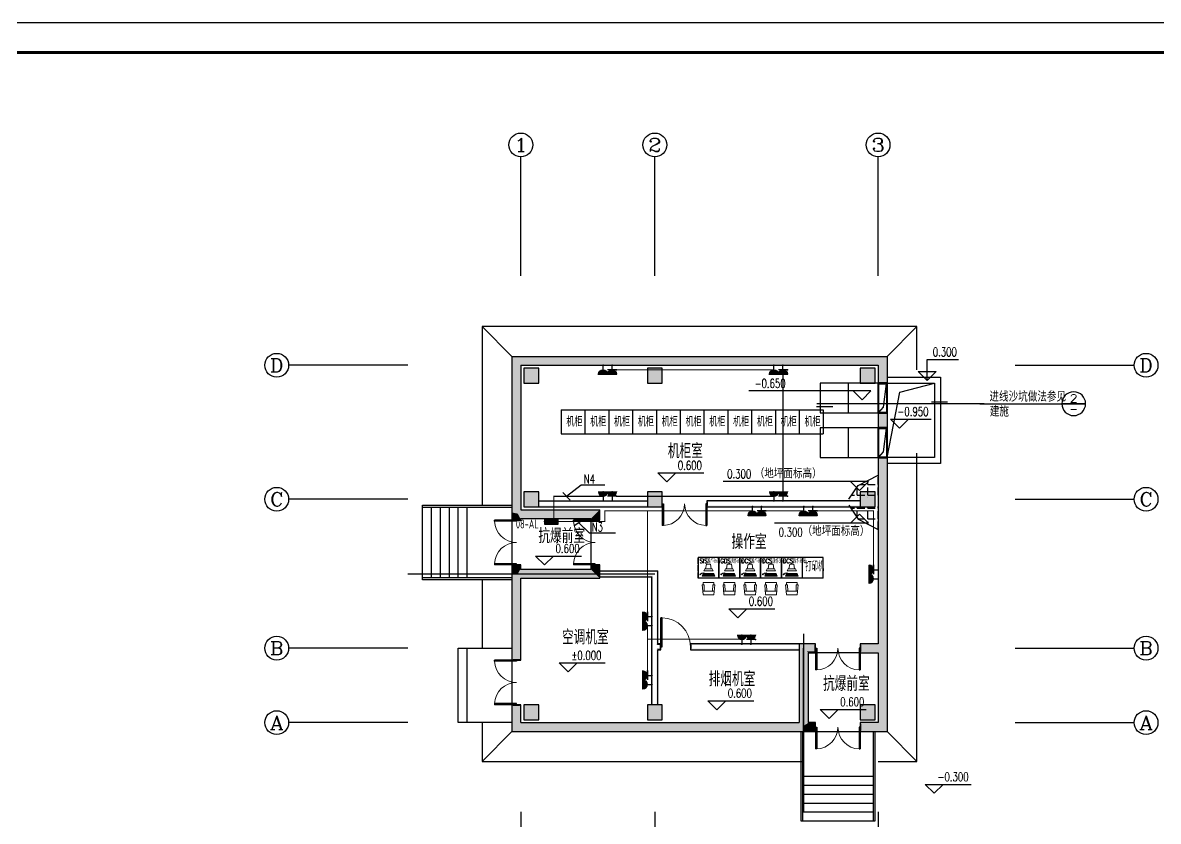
# Model space of a CAD drawing. Extents: x 5279878 to 5976284, y -275259 to -27697.
# Drawn here: x 5509962 to 5548105, y -218935 to -192120 of the extents above; entities that cross this region are included whole.
import ezdxf
from ezdxf.enums import TextEntityAlignment as Align

# ---------------------------------------------------------------- set-up
doc = ezdxf.new("R2010")
doc.units = 0
doc.header["$LTSCALE"] = 1000
doc.header["$MEASUREMENT"] = 0
doc.linetypes.add('DOTE', pattern=[2.42, 2, -0.2, 0.02, -0.2])
doc.layers.get('0').update_dxf_attribs({"linetype": 'CONTINUOUS'})
for name, color, linetype in [('AXIS_TEXT', 7, 'CONTINUOUS'), ('DIM-照明', 3, 'CONTINUOUS'), ('EQUIP-插座', 3, 'CONTINUOUS'), ('EQUIP-箱柜', 3, 'CONTINUOUS'), ('PUB_HATCH', 8, 'CONTINUOUS'), ('PUB_TEXT', 7, 'CONTINUOUS'), ('PUB_TITLE', 4, 'CONTINUOUS'), ('TEL_TAB', 7, 'CONTINUOUS'), ('TEL_TEXT', 7, 'CONTINUOUS'), ('TEXT', 7, 'CONTINUOUS'), ('WALL', 2, 'CONTINUOUS'), ('WIRE-照明', 1, 'CONTINUOUS'), ('建筑底图', 251, 'CONTINUOUS')]:
    doc.layers.add(name, color=color, linetype=linetype)
doc.layers.add('INSTRUMENT', color=2, linetype='CONTINUOUS', lineweight=0)
doc.styles.add('_HZTXT', font='txt.shx', dxfattribs={"width": 0.8, "bigfont": 'HZTXT.shx'})
doc.styles.add('_TCH_AXIS', font='COMPLEX', dxfattribs={"bigfont": 'GBCBIG'})
doc.styles.add('_TCH_DIM', font='SIMPLEX', dxfattribs={"bigfont": 'GBCBIG'})
doc.styles.add('_TEL_DIM', font='sceie.shx', dxfattribs={"width": 0.8, "height": 3.5, "bigfont": 'sceic.shx'})
doc.styles.add('COMP', font='COMPLEX', dxfattribs={"bigfont": 'hztxt'})
doc.styles.add('COMPLEX', font='COMPLEX')
doc.styles.add('scei', font='sceie.shx', dxfattribs={"width": 0.85, "bigfont": 'sceic.shx'})

# ---------------------------------------------------------------- blocks, each defined once
blk = doc.blocks.new('$equip$00001848')
for p, q in [((-0.5, 1.05), (-0.5, 1)), ((-0.5, 1), (0.5, 1)), ((0, 0.5), (0, 0)), ((0.5, 1.05), (0.5, 1)), ((0.51, 1.05), (0.51, 1)), ((0.51, 1), (1.51, 1)), ((1.51, 0.5), (0.51, 0.5)), ((1.01, 0.5), (1.01, 0)), ((1.51, 1.05), (1.51, 1))]:
    blk.add_line(p, q)
for centre in [(0, 1), (1.01, 1)]:
    blk.add_arc(centre, 0.5, 180, 0)
for p in [(0, 1), (0, 0), (1.01, 1), (1.01, 0), (1.51, 0.5)]:
    blk.add_point(p)
for points in [[(0.43, 0.75), (-0.43, 0.75), (0.5, 1), (-0.5, 1)], [(0.25, 0.57), (-0.25, 0.57), (0.43, 0.75), (-0.43, 0.75)], [(0, 0.5), (0, 0.5), (0.25, 0.57), (-0.25, 0.57)], [(1.45, 0.75), (0.58, 0.75), (1.51, 1), (0.51, 1)], [(1.26, 0.57), (0.76, 0.57), (1.45, 0.75), (0.58, 0.75)], [(1.01, 0.5), (1.01, 0.5), (1.26, 0.57), (0.76, 0.57)]]:
    blk.add_solid(points)
at = {"layer": 'TEL_TEXT', "style": '_TEL_DIM', "flags": 1}
blk.add_attdef('A', text='', height=0.00002, dxfattribs=at).set_placement((0, 0), align=Align.MIDDLE_CENTER)
blk = doc.blocks.new('_INDEX')
blk.add_line((-0.5, 0), (0.5, 0))
blk.add_circle((0, 0), 0.5)
at = {"style": 'COMP'}
for tag, width, p, p2 in [('1', 2.333333, (-0.17, 0.05), (0.17, 0.05)), ('-', 1.166667, (-0.17, -0.39), (0.17, -0.39))]:
    blk.add_attdef(tag, text='', height=0.34, dxfattribs=dict(at, width=width)).set_placement(p, p2, align=Align.FIT)
blk = doc.blocks.new('$DorLib2D$00000002')
for p, q in [((-0.5, 0), (-0.5, 0.4875)), ((-0.475, 0.4875), (-0.5, 0.4875)), ((-0.475, 0), (-0.475, 0.4875)), ((0.475, 0), (0.475, 0.4875)), ((0.475, 0.4875), (0.5, 0.4875)), ((0.5, 0), (0.5, 0.4875)), ((-0.5, 0), (-0.475, 0)), ((0.5, 0), (0.475, 0))]:
    blk.add_line(p, q)
at = {"lineweight": 13}
for centre, start, end in [((-0.4875, 0), 0, 88.53072), ((0.4875, 0), 91.46928, 180)]:
    blk.add_arc(centre, 0.4875, start, end, dxfattribs=at)
blk = doc.blocks.new('$DorLib2D$00000001')
for p, q in [((0.45, 0.975), (0.5, 0.975)), ((0.45, 0), (0.45, 0.975)), ((0.5, 0), (0.5, 0.975)), ((0.5, 0), (0.45, 0))]:
    blk.add_line(p, q)
at = {"lineweight": 13}
blk.add_arc((0.475, 0), 0.975, 91.4693, 180, dxfattribs=at)
blk = doc.blocks.new('_FZH')
blk.add_lwpolyline([(-0.5, -0.5), (0.5, -0.5), (0.5, 0.5), (-0.5, 0.5)], close=True)
at = {"layer": 'PUB_HATCH'}
blk.add_solid([(-0.5, -0.5), (0.5, -0.5), (-0.5, 0.5), (0.5, 0.5)], dxfattribs=at)
blk = doc.blocks.new('_AXISO')
blk.add_circle((0, 0), 0.5)
at = {"layer": 'AXIS_TEXT', "style": 'COMPLEX', "width": 1.041667}
blk.add_attdef('A', text='', height=0.56, dxfattribs=at).set_placement((-0.25, -0.28), (0.25, -0.28), align=Align.FIT)
blk = doc.blocks.new('*X15')
at = {"color": 0}
for p, q in [((-250, 33), (-83, 200)), ((-250, 68), (-118, 200)), ((-250, 104), (-154, 200)), ((-250, 139), (-189, 200)), ((-250, 174), (-224, 200)), ((-247, 0), (-47, 200)), ((-212, 0), (-12, 200)), ((-177, 0), (23, 200)), ((-141, 0), (59, 200)), ((-106, 0), (94, 200)), ((-71, 0), (129, 200)), ((-35, 0), (165, 200)), ((0, 0), (200, 200)), ((35, 0), (235, 200)), ((71, 0), (250, 179)), ((106, 0), (250, 144)), ((141, 0), (250, 109)), ((177, 0), (250, 73)), ((212, 0), (250, 38)), ((247, 0), (250, 3))]:
    blk.add_line(p, q, dxfattribs=at)
blk = doc.blocks.new('$equip$00002943')
for p, q in [((-0.75, 0.6), (-0.75, 0)), ((0.75, 0.6), (-0.75, 0.6)), ((-0.75, 0), (0.75, 0)), ((0.75, 0), (0.75, 0.6))]:
    blk.add_line(p, q)
for points, const_width in [([(-0.75, 0.3), (0.75, 0.3)], 0.6), ([(-0.75, 0.6), (-0.75, 0), (0.75, 0), (0.75, 0.6), (-0.75, 0.6), (-0.75, 0)], 0.0667)]:
    blk.add_lwpolyline(points, dxfattribs=dict(const_width=const_width))
for p in [(-0.75, 0.3), (0, 0.6), (0, 0), (0.75, 0.3)]:
    blk.add_point(p)
at = {"xscale": 0.00300000000061118, "yscale": 0.00300000000061118, "zscale": 0.00300000000061118}
blk.add_blockref('*X15', (0, 0), dxfattribs=at)
at = {"color": 7, "style": '_TEL_DIM', "flags": 1}
for tag in ['A', 'REMARK']:
    blk.add_attdef(tag, text='', height=0.00002, dxfattribs=at).set_placement((0, 0), align=Align.MIDDLE_CENTER)
blk = doc.blocks.new('机柜')
at = {"color": 251}
for p, q in [((5488652, -207292), (5488652, -208092)), ((5488652, -207292), (5488652, -208092)), ((5488652, -207292), (5497452, -207292)), ((5489452, -207292), (5489452, -208092)), ((5489452, -207292), (5489452, -208092)), ((5490252, -207292), (5490252, -208092)), ((5490252, -207292), (5490252, -208092)), ((5491052, -207292), (5491052, -208092)), ((5491052, -207292), (5491052, -208092)), ((5491852, -207292), (5491852, -208092)), ((5491852, -207292), (5491852, -208092)), ((5492652, -207292), (5492652, -208092)), ((5492652, -207292), (5492652, -208092)), ((5493452, -207292), (5493452, -208092)), ((5493452, -207292), (5493452, -208092)), ((5494252, -207292), (5494252, -208092)), ((5494252, -207292), (5494252, -208092)), ((5495052, -207292), (5495052, -208092)), ((5495052, -207292), (5495052, -208092)), ((5495852, -207292), (5495852, -208092)), ((5495852, -207292), (5495852, -208092)), ((5496652, -207292), (5496652, -208092)), ((5496652, -207292), (5496652, -208092)), ((5497452, -207292), (5497452, -208092)), ((5497452, -207292), (5497452, -208092)), ((5488652, -208092), (5497452, -208092)), ((5493952, -212245), (5493252, -212245)), ((5493952, -212245), (5493252, -212245)), ((5493252, -212245), (5493252, -212945)), ((5494652, -212245), (5493952, -212245)), ((5493952, -212945), (5493952, -212245)), ((5494652, -212245), (5493952, -212245)), ((5493952, -212245), (5493952, -212945)), ((5495352, -212245), (5494652, -212245)), ((5494652, -212945), (5494652, -212245)), ((5495352, -212245), (5494652, -212245)), ((5494652, -212245), (5494652, -212945)), ((5496052, -212245), (5495352, -212245)), ((5495352, -212945), (5495352, -212245)), ((5496052, -212245), (5495352, -212245)), ((5495352, -212245), (5495352, -212945)), ((5496752, -212245), (5496052, -212245)), ((5496052, -212945), (5496052, -212245)), ((5496752, -212245), (5496052, -212245)), ((5496052, -212245), (5496052, -212945)), ((5497452, -212245), (5496752, -212245)), ((5497452, -212245), (5496752, -212245)), ((5496752, -212245), (5496752, -212945)), ((5496752, -212245), (5496752, -212945)), ((5497452, -212945), (5497452, -212245)), ((5493952, -212945), (5493252, -212945)), ((5493952, -212945), (5493252, -212945)), ((5494652, -212945), (5493952, -212945)), ((5494652, -212945), (5493952, -212945)), ((5495352, -212945), (5494652, -212945)), ((5495352, -212945), (5494652, -212945)), ((5496052, -212945), (5495352, -212945)), ((5496052, -212945), (5495352, -212945)), ((5496752, -212945), (5496052, -212945)), ((5496752, -212945), (5496052, -212945)), ((5497452, -212945), (5496752, -212945)), ((5497452, -212945), (5496752, -212945))]:
    blk.add_line(p, q, dxfattribs=at)
at = {"color": 251, "linetype": 'DOTE', "ltscale": 0.1}
for p, q in [((5493252, -212945), (5493252, -212245)), ((5493252, -212245), (5493252, -212945))]:
    blk.add_line(p, q, dxfattribs=at)
at = {"layer": 'INSTRUMENT', "color": 251}
for p, q in [((5493341, -212809), (5493341, -212821)), ((5493423, -212787), (5493395, -212870)), ((5493781, -212787), (5493423, -212787)), ((5493426, -212829), (5493706, -212829)), ((5493432, -212811), (5493706, -212811)), ((5493444, -212699), (5493478, -212629)), ((5493444, -212699), (5493757, -212699)), ((5493478, -212629), (5493602, -212629)), ((5493507, -212629), (5493532, -212469)), ((5493532, -212469), (5493602, -212469)), ((5493672, -212469), (5493602, -212469)), ((5493726, -212629), (5493602, -212629)), ((5493696, -212629), (5493672, -212469)), ((5493715, -212811), (5493775, -212811)), ((5493715, -212829), (5493783, -212829)), ((5493760, -212699), (5493726, -212629)), ((5493814, -212870), (5493781, -212787)), ((5494041, -212809), (5494041, -212821)), ((5494123, -212787), (5494095, -212870)), ((5494481, -212787), (5494123, -212787)), ((5494126, -212829), (5494406, -212829)), ((5494132, -212811), (5494406, -212811)), ((5494144, -212699), (5494178, -212629)), ((5494144, -212699), (5494457, -212699)), ((5494178, -212629), (5494302, -212629)), ((5494207, -212629), (5494232, -212469)), ((5494232, -212469), (5494302, -212469)), ((5494372, -212469), (5494302, -212469)), ((5494426, -212629), (5494302, -212629)), ((5494396, -212629), (5494372, -212469)), ((5494415, -212811), (5494475, -212811)), ((5494415, -212829), (5494483, -212829)), ((5494460, -212699), (5494426, -212629)), ((5494514, -212870), (5494481, -212787)), ((5494741, -212809), (5494741, -212821)), ((5494823, -212787), (5494795, -212870)), ((5495181, -212787), (5494823, -212787)), ((5494826, -212829), (5495106, -212829)), ((5494832, -212811), (5495106, -212811)), ((5494844, -212699), (5494878, -212629)), ((5494844, -212699), (5495157, -212699)), ((5494878, -212629), (5495002, -212629)), ((5494907, -212629), (5494932, -212469)), ((5494932, -212469), (5495002, -212469)), ((5495072, -212469), (5495002, -212469)), ((5495126, -212629), (5495002, -212629)), ((5495096, -212629), (5495072, -212469)), ((5495115, -212811), (5495175, -212811)), ((5495115, -212829), (5495183, -212829)), ((5495160, -212699), (5495126, -212629)), ((5495214, -212870), (5495181, -212787)), ((5495441, -212809), (5495441, -212821)), ((5495523, -212787), (5495495, -212870)), ((5495881, -212787), (5495523, -212787)), ((5495526, -212829), (5495806, -212829)), ((5495532, -212811), (5495806, -212811)), ((5495544, -212699), (5495578, -212629)), ((5495544, -212699), (5495857, -212699)), ((5495578, -212629), (5495702, -212629)), ((5495607, -212629), (5495632, -212469)), ((5495632, -212469), (5495702, -212469)), ((5495772, -212469), (5495702, -212469)), ((5495826, -212629), (5495702, -212629)), ((5495796, -212629), (5495772, -212469)), ((5495815, -212811), (5495875, -212811)), ((5495815, -212829), (5495883, -212829)), ((5495860, -212699), (5495826, -212629)), ((5495914, -212870), (5495881, -212787)), ((5496141, -212809), (5496141, -212821)), ((5496223, -212787), (5496195, -212870)), ((5496581, -212787), (5496223, -212787)), ((5496226, -212829), (5496506, -212829)), ((5496232, -212811), (5496506, -212811)), ((5496244, -212699), (5496278, -212629)), ((5496244, -212699), (5496557, -212699)), ((5496278, -212629), (5496402, -212629)), ((5496307, -212629), (5496332, -212469)), ((5496332, -212469), (5496402, -212469)), ((5496472, -212469), (5496402, -212469)), ((5496526, -212629), (5496402, -212629)), ((5496496, -212629), (5496472, -212469)), ((5496515, -212811), (5496575, -212811)), ((5496515, -212829), (5496583, -212829)), ((5496560, -212699), (5496526, -212629)), ((5496614, -212870), (5496581, -212787)), ((5493394, -213161), (5493424, -213491)), ((5493394, -213161), (5493454, -213161)), ((5493395, -212870), (5493814, -212870)), ((5493418, -212855), (5493706, -212855)), ((5493422, -212842), (5493706, -212842)), ((5493454, -213161), (5493464, -213381)), ((5493715, -212842), (5493788, -212842)), ((5493715, -212855), (5493793, -212855)), ((5493754, -213161), (5493744, -213381)), ((5493814, -213169), (5493754, -213169)), ((5493814, -213169), (5493784, -213499)), ((5494094, -213161), (5494124, -213491)), ((5494094, -213161), (5494154, -213161)), ((5494095, -212870), (5494514, -212870)), ((5494118, -212855), (5494406, -212855)), ((5494122, -212842), (5494406, -212842)), ((5494154, -213161), (5494164, -213381)), ((5494415, -212842), (5494488, -212842)), ((5494415, -212855), (5494493, -212855)), ((5494454, -213161), (5494444, -213381)), ((5494514, -213169), (5494454, -213169)), ((5494514, -213169), (5494484, -213499)), ((5494794, -213161), (5494824, -213491)), ((5494794, -213161), (5494854, -213161)), ((5494795, -212870), (5495214, -212870)), ((5494818, -212855), (5495106, -212855)), ((5494822, -212842), (5495106, -212842)), ((5494854, -213161), (5494864, -213381)), ((5495115, -212842), (5495188, -212842)), ((5495115, -212855), (5495193, -212855)), ((5495154, -213161), (5495144, -213381)), ((5495214, -213169), (5495154, -213169)), ((5495214, -213169), (5495184, -213499)), ((5495494, -213161), (5495524, -213491)), ((5495494, -213161), (5495554, -213161)), ((5495495, -212870), (5495914, -212870)), ((5495518, -212855), (5495806, -212855)), ((5495522, -212842), (5495806, -212842)), ((5495554, -213161), (5495564, -213381)), ((5495815, -212842), (5495888, -212842)), ((5495815, -212855), (5495893, -212855)), ((5495854, -213161), (5495844, -213381)), ((5495914, -213169), (5495854, -213169)), ((5495914, -213169), (5495884, -213499)), ((5496194, -213161), (5496224, -213491)), ((5496194, -213161), (5496254, -213161)), ((5496195, -212870), (5496614, -212870)), ((5496218, -212855), (5496506, -212855)), ((5496222, -212842), (5496506, -212842)), ((5496254, -213161), (5496264, -213381)), ((5496515, -212842), (5496588, -212842)), ((5496515, -212855), (5496593, -212855)), ((5496554, -213161), (5496544, -213381)), ((5496614, -213169), (5496554, -213169)), ((5496614, -213169), (5496584, -213499)), ((5493414, -213381), (5493794, -213381)), ((5493424, -213499), (5493784, -213499)), ((5494114, -213381), (5494494, -213381)), ((5494124, -213499), (5494484, -213499)), ((5494814, -213381), (5495194, -213381)), ((5494824, -213499), (5495184, -213499)), ((5495514, -213381), (5495894, -213381)), ((5495524, -213499), (5495884, -213499)), ((5496214, -213381), (5496594, -213381)), ((5496224, -213499), (5496584, -213499))]:
    blk.add_line(p, q, dxfattribs=at)
for points in [[(5493424, -213161), (5493424, -213081), (5493784, -213081), (5493784, -213161)], [(5494124, -213161), (5494124, -213081), (5494484, -213081), (5494484, -213161)], [(5494824, -213161), (5494824, -213081), (5495184, -213081), (5495184, -213161)], [(5495524, -213161), (5495524, -213081), (5495884, -213081), (5495884, -213161)], [(5496224, -213161), (5496224, -213081), (5496584, -213081), (5496584, -213161)]]:
    blk.add_lwpolyline(points, dxfattribs=at)
for centre, radius, start, end in [((5493326, -212796), 28.4, 240.0449, 300.5234), ((5493336, -212799), 8.87, 89.7024, 199.7993), ((5493351, -212762), 32.9, 240.5154, 333.5595), ((5493427, -212868), 103, 51.6321, 116.96), ((5494026, -212796), 28.4, 240.0449, 300.5234), ((5494036, -212799), 8.87, 89.7024, 199.7993), ((5494051, -212762), 32.9, 240.5154, 333.5595), ((5494127, -212868), 103, 51.6321, 116.96), ((5494726, -212796), 28.4, 240.0449, 300.5234), ((5494736, -212799), 8.87, 89.7024, 199.7993), ((5494751, -212762), 32.9, 240.5154, 333.5595), ((5494827, -212868), 103, 51.6321, 116.96), ((5495426, -212796), 28.4, 240.0449, 300.5234), ((5495436, -212799), 8.87, 89.7024, 199.7993), ((5495451, -212762), 32.9, 240.5154, 333.5595), ((5495527, -212868), 103, 51.6321, 116.96), ((5496126, -212796), 28.4, 240.0449, 300.5234), ((5496136, -212799), 8.87, 89.7024, 199.7993), ((5496151, -212762), 32.9, 240.5154, 333.5595), ((5496227, -212868), 103, 51.6321, 116.96)]:
    blk.add_arc(centre, radius, start, end, dxfattribs=at)
at = {"layer": 'INSTRUMENT', "color": 251, "extrusion": (0, 0, -1)}
for centre in [(5493326, -212808), (5494026, -212808), (5494726, -212808), (5495426, -212808), (5496126, -212808)]:
    blk.add_ellipse(centre, major_axis=(14.3, 0), ratio=0.341063, dxfattribs=at)
at = {"layer": 'WALL', "color": 251}
blk.add_line((5497162, -212484), (5497162, -212684), dxfattribs=at)
at = {"layer": 'PUB_TEXT', "color": 251, "style": '_TCH_DIM', "width": 0.705882}
for s, height, p in [('SIS操作员站', 150, (5493306, -212436)), ('GDS操作员站', 150, (5494006, -212436)), ('DCS操作员站', 150, (5494706, -212436)), ('DCS操作员站', 150, (5495406, -212436)), ('DCS操作员站', 150, (5496106, -212436)), ('打印机', 297.5, (5496860, -212705))]:
    blk.add_text(s, height=height, dxfattribs=at).set_placement(p)
at = {"layer": 'TEXT', "color": 251, "style": '_TCH_DIM', "width": 0.9}
for p in [(5488831, -207845), (5488831, -207845), (5489631, -207845), (5489631, -207845), (5490431, -207845), (5490431, -207845), (5491231, -207845), (5491231, -207845), (5492031, -207845), (5492031, -207845), (5492831, -207845), (5492831, -207845), (5493631, -207845), (5493631, -207845), (5494431, -207845), (5494431, -207845), (5495231, -207845), (5495231, -207845), (5496031, -207845), (5496031, -207845), (5496831, -207845), (5496831, -207845)]:
    blk.add_text('机柜', height=300, dxfattribs=at).set_placement(p)

msp = doc.modelspace()

# ---------------------------------------------------------------- hatches: boundary and pattern name
at = {"layer": '建筑底图'}
for points in [[(5526693.5, -203623.2), (5526393.5, -203323.2), (5526393.5, -208573.2), (5526433.5, -208573.2), (5526593.5, -208606.5), (5526653.5, -208513.2), (5526693.5, -208473.2)], [(5526393.5, -203323.2), (5526393.5, -208573.2), (5526433.5, -208573.2), (5526433.5, -203363.2)], [(5526393.5, -203323.2), (5526693.5, -203623.2), (5538693.5, -203623.2), (5538993.5, -203323.2)], [(5526393.5, -203323.2), (5538993.5, -203323.2), (5538953.5, -203363.2), (5526433.5, -203363.2)], [(5526693.5, -203623.2), (5526693.5, -208473.2), (5526653.5, -208513.2), (5526653.5, -203583.2)], [(5526693.5, -203623.2), (5538693.5, -203623.2), (5538733.5, -203583.2), (5526653.5, -203583.2)], [(5538993.5, -203323.2), (5538693.5, -203623.2), (5538693.5, -204223), (5538993.5, -204223)], [(5538693.5, -203623.2), (5538693.5, -204223), (5538733.5, -204223), (5538733.5, -203583.2)], [(5538993.5, -203323.2), (5538993.5, -204223), (5538953.5, -204223), (5538953.5, -203363.2)], [(5527293.5, -203723.2), (5526793.5, -203723.2), (5526833.5, -203763.2), (5527253.5, -203763.2)], [(5526793.5, -203723.2), (5526793.5, -204223.2), (5526833.5, -204183.2), (5526833.5, -203763.2)], [(5527293.5, -204223.2), (5527293.5, -203723.2), (5527253.5, -203763.2), (5527253.5, -204183.2)], [(5531443.5, -203723.2), (5530943.5, -203723.2), (5530983.5, -203763.2), (5531403.5, -203763.2)], [(5530943.5, -203723.2), (5530943.5, -204223.2), (5530983.5, -204183.2), (5530983.5, -203763.2)], [(5531443.5, -204223.2), (5531443.5, -203723.2), (5531403.5, -203763.2), (5531403.5, -204183.2)], [(5538593.5, -203723.2), (5538093.5, -203723.2), (5538133.5, -203763.2), (5538553.5, -203763.2)], [(5538093.5, -203723.2), (5538093.5, -204223.2), (5538133.5, -204183.2), (5538133.5, -203763.2)], [(5538593.5, -204223.2), (5538593.5, -203723.2), (5538553.5, -203763.2), (5538553.5, -204183.2)], [(5526793.5, -204223.2), (5527293.5, -204223.2), (5527253.5, -204183.2), (5526833.5, -204183.2)], [(5530943.5, -204223.2), (5531443.5, -204223.2), (5531403.5, -204183.2), (5530983.5, -204183.2)], [(5538093.5, -204223.2), (5538593.5, -204223.2), (5538553.5, -204183.2), (5538133.5, -204183.2)], [(5538993.5, -204223), (5538693.5, -204223), (5538693.5, -204183), (5538993.5, -204183)], [(5538993.5, -205223), (5538693.5, -205223), (5538693.5, -205723), (5538993.5, -205723)], [(5538693.5, -205223), (5538693.5, -205723), (5538733.5, -205723), (5538733.5, -205223)], [(5538993.5, -205223), (5538693.5, -205223), (5538693.5, -205263), (5538993.5, -205263)], [(5538993.5, -205223), (5538993.5, -205723), (5538953.5, -205723), (5538953.5, -205223)], [(5538993.5, -205723), (5538693.5, -205723), (5538693.5, -205683), (5538993.5, -205683)], [(5538993.5, -206723), (5538693.5, -206723), (5538693.5, -212973.4), (5538733.5, -213013.4), (5538793.5, -213106.8), (5538953.5, -213073.4), (5538993.5, -213073.4)], [(5538693.5, -206723), (5538693.5, -212973.4), (5538733.5, -213013.4), (5538733.5, -206723)], [(5538993.5, -206723), (5538693.5, -206723), (5538693.5, -206763), (5538993.5, -206763)], [(5538993.5, -206723), (5538993.5, -213073.4), (5538953.5, -213073.4), (5538953.5, -206723)], [(5527293.5, -207873.2), (5526793.5, -207873.2), (5526833.5, -207913.2), (5527253.5, -207913.2)], [(5526793.5, -207873.2), (5526793.5, -208373.2), (5526833.5, -208333.2), (5526833.5, -207913.2)], [(5527293.5, -208373.2), (5527293.5, -207873.2), (5527253.5, -207913.2), (5527253.5, -208333.2)], [(5531443.5, -207873.2), (5530943.5, -207873.2), (5530983.5, -207913.2), (5531403.5, -207913.2)], [(5530943.5, -207873.2), (5530943.5, -208373.2), (5530983.5, -208333.2), (5530983.5, -207913.2)], [(5531443.5, -208373.2), (5531443.5, -207873.2), (5531403.5, -207913.2), (5531403.5, -208333.2)], [(5538593.5, -207873.2), (5538093.5, -207873.2), (5538133.5, -207913.2), (5538553.5, -207913.2)], [(5538093.5, -207873.2), (5538093.5, -208373.2), (5538133.5, -208333.2), (5538133.5, -207913.2)], [(5538593.5, -208373.2), (5538593.5, -207873.2), (5538553.5, -207913.2), (5538553.5, -208333.2)], [(5530943.5, -208213.2), (5530943.5, -208173.2), (5527293.5, -208173.2), (5527293.5, -208213.2)], [(5538093.5, -208213.2), (5538093.5, -208173.2), (5532943.5, -208173.2), (5532983.5, -208213.2)], [(5532943.5, -208173.2), (5532943.5, -208373.2), (5532983.5, -208333.2), (5532983.5, -208213.2)], [(5526433.5, -208573.2), (5526393.5, -208573.2), (5526393.5, -208823.2), (5526693.5, -208823.2), (5526693.5, -208773.2), (5526653.5, -208733.2), (5526593.5, -208606.5)], [(5526393.5, -208573.2), (5526393.5, -208823.2), (5526433.5, -208783.2), (5526433.5, -208573.2)], [(5526593.5, -208606.5), (5526653.5, -208733.2), (5526693.5, -208773.2), (5529043.5, -208773.2), (5529343.5, -208473.2), (5526693.5, -208473.2), (5526653.5, -208513.2)], [(5526693.5, -208473.2), (5529343.5, -208473.2), (5529303.5, -208513.2), (5526653.5, -208513.2)], [(5526793.5, -208373.2), (5527293.5, -208373.2), (5527253.5, -208333.2), (5526833.5, -208333.2)], [(5530943.5, -208373.2), (5530943.5, -208333.2), (5527293.5, -208333.2), (5527293.5, -208373.2)], [(5529343.5, -208473.2), (5529043.5, -208773.2), (5529043.5, -208822.6), (5529343.5, -208822.6)], [(5529343.5, -208822.6), (5529343.5, -208473.2), (5529303.5, -208513.2), (5529303.5, -208782.6)], [(5530943.5, -208373.2), (5531443.5, -208373.2), (5531403.5, -208333.2), (5530983.5, -208333.2)], [(5538093.5, -208373.2), (5538093.5, -208333.2), (5532983.5, -208333.2), (5532943.5, -208373.2)], [(5538093.5, -208373.2), (5538593.5, -208373.2), (5538553.5, -208333.2), (5538133.5, -208333.2)], [(5526393.5, -208823.2), (5526693.5, -208823.2), (5526653.5, -208783.2), (5526433.5, -208783.2)], [(5526693.5, -208823.2), (5526693.5, -208773.2), (5526653.5, -208733.2), (5526653.5, -208783.2)], [(5526693.5, -208773.2), (5529043.5, -208773.2), (5529083.5, -208733.2), (5526653.5, -208733.2)], [(5529043.5, -208773.2), (5529043.5, -208822.6), (5529083.5, -208782.6), (5529083.5, -208733.2)], [(5529043.5, -208822.6), (5529343.5, -208822.6), (5529303.5, -208782.6), (5529083.5, -208782.6)], [(5526653.5, -210513.2), (5526693.5, -210473.2), (5526693.5, -210323.2), (5526393.5, -210323.2), (5526393.5, -210623.2), (5526593.5, -210623.2)], [(5526693.5, -210323.2), (5526393.5, -210323.2), (5526433.5, -210363.2), (5526653.5, -210363.2)], [(5526393.5, -210323.2), (5526393.5, -210623.2), (5526433.5, -210623.2), (5526433.5, -210363.2)], [(5526593.5, -210623.2), (5526653.5, -210733.2), (5526693.5, -210773.2), (5529343.5, -210773.2), (5529043.5, -210473.2), (5526693.5, -210473.2), (5526653.5, -210513.2)], [(5526693.5, -210473.2), (5526693.5, -210323.2), (5526653.5, -210363.2), (5526653.5, -210513.2)], [(5526693.5, -210473.2), (5529043.5, -210473.2), (5529083.5, -210513.2), (5526653.5, -210513.2)], [(5529043.5, -210473.2), (5529343.5, -210773.2), (5529343.5, -210322.6), (5529043.5, -210322.6)], [(5529343.5, -210322.6), (5529043.5, -210322.6), (5529083.5, -210362.6), (5529303.5, -210362.6)], [(5529043.5, -210322.6), (5529043.5, -210473.2), (5529083.5, -210513.2), (5529083.5, -210362.6)], [(5529343.5, -210773.2), (5529343.5, -210322.6), (5529303.5, -210362.6), (5529303.5, -210733.2)], [(5529343.5, -210523.2), (5531293.5, -210523.2), (5531253.5, -210563.2), (5529343.5, -210563.2)], [(5531293.5, -212973.4), (5531293.5, -210523.2), (5531253.5, -210563.2), (5531253.5, -213013.4)], [(5526593.5, -210623.2), (5526393.5, -210623.2), (5526393.5, -213523.2), (5526693.5, -213523.2), (5526693.5, -210773.2), (5526653.5, -210733.2)], [(5526393.5, -210623.2), (5526393.5, -213523.2), (5526433.5, -213483.2), (5526433.5, -210623.2)], [(5526693.5, -213523.2), (5526693.5, -210773.2), (5526653.5, -210733.2), (5526653.5, -213483.2)], [(5526693.5, -210773.2), (5529343.5, -210773.2), (5529303.5, -210733.2), (5526653.5, -210733.2)], [(5529343.5, -210723.2), (5531093.5, -210723.2), (5531133.5, -210683.2), (5529343.5, -210683.2)], [(5531093.5, -213073.4), (5531093.5, -210723.2), (5531133.5, -210683.2), (5531133.5, -213073.4)], [(5531093.5, -215023.2), (5531133.5, -215023.2), (5531133.5, -213073.4), (5531093.5, -213073.4)], [(5531393.5, -212973.4), (5531293.5, -212973.4), (5531253.5, -213013.4), (5531353.5, -213013.4)], [(5531253.5, -215023.2), (5531293.5, -215023.2), (5531293.5, -213173.4), (5531253.5, -213133.4)], [(5531293.5, -213173.4), (5531393.5, -213173.4), (5531353.5, -213133.4), (5531253.5, -213133.4)], [(5531393.5, -213173.4), (5531393.5, -212973.4), (5531353.5, -213013.4), (5531353.5, -213133.4)], [(5536043.5, -212973.4), (5532393.5, -212973.4), (5532433.5, -213013.4), (5536043.5, -213013.4)], [(5532393.5, -212973.4), (5532393.5, -213173.4), (5532433.5, -213133.4), (5532433.5, -213013.4)], [(5532393.5, -213173.4), (5536043.5, -213173.4), (5536043.5, -213133.4), (5532433.5, -213133.4)], [(5536343.5, -213273.4), (5536043.5, -212973.4), (5536043.5, -215623.2), (5536083.5, -215663.2), (5536193.5, -215723.2), (5536303.5, -215663.2), (5536343.5, -215623.2)], [(5536043.5, -212973.4), (5536043.5, -215623.2), (5536083.5, -215663.2), (5536083.5, -213013.4)], [(5536043.5, -212973.4), (5536343.5, -213273.4), (5536593.8, -213273.4), (5536593.8, -212973.4)], [(5536593.8, -212973.4), (5536043.5, -212973.4), (5536083.5, -213013.4), (5536553.8, -213013.4)], [(5536593.8, -213273.4), (5536593.8, -212973.4), (5536553.8, -213013.4), (5536553.8, -213233.4)], [(5538733.5, -213013.4), (5538693.5, -212973.4), (5538093.8, -212973.4), (5538093.8, -213273.4), (5538693.5, -213273.4), (5538733.5, -213233.4), (5538793.5, -213106.8)], [(5538693.5, -212973.4), (5538093.8, -212973.4), (5538133.8, -213013.4), (5538733.5, -213013.4)], [(5538093.8, -212973.4), (5538093.8, -213273.4), (5538133.8, -213233.4), (5538133.8, -213013.4)], [(5538793.5, -213106.8), (5538733.5, -213233.4), (5538693.5, -213273.4), (5538693.5, -215623.2), (5538993.5, -215923.2), (5538993.5, -213073.4), (5538953.5, -213073.4)], [(5538993.5, -213073.4), (5538993.5, -215923.2), (5538953.5, -215883.2), (5538953.5, -213073.4)], [(5526393.5, -213523.2), (5526693.5, -213523.2), (5526653.5, -213483.2), (5526433.5, -213483.2)], [(5536343.5, -213273.4), (5536343.5, -215623.2), (5536303.5, -215663.2), (5536303.5, -213233.4)], [(5536343.5, -213273.4), (5536593.8, -213273.4), (5536553.8, -213233.4), (5536303.5, -213233.4)], [(5538093.8, -213273.4), (5538693.5, -213273.4), (5538733.5, -213233.4), (5538133.8, -213233.4)], [(5538693.5, -213273.4), (5538693.5, -215623.2), (5538733.5, -215663.2), (5538733.5, -213233.4)], [(5526393.5, -215923.2), (5526693.5, -215623.2), (5526693.5, -215023.2), (5526393.5, -215023.2)], [(5526693.5, -215023.2), (5526393.5, -215023.2), (5526433.5, -215063.2), (5526653.5, -215063.2)], [(5526393.5, -215023.2), (5526393.5, -215923.2), (5526433.5, -215883.2), (5526433.5, -215063.2)], [(5526693.5, -215623.2), (5526693.5, -215023.2), (5526653.5, -215063.2), (5526653.5, -215663.2)], [(5526793.5, -215023.2), (5526793.5, -215523.2), (5526833.5, -215483.2), (5526833.5, -215063.2)], [(5527293.5, -215023.2), (5526793.5, -215023.2), (5526833.5, -215063.2), (5527253.5, -215063.2)], [(5527293.5, -215523.2), (5527293.5, -215023.2), (5527253.5, -215063.2), (5527253.5, -215483.2)], [(5530943.5, -215023.2), (5530943.5, -215523.2), (5530983.5, -215483.2), (5530983.5, -215063.2)], [(5531443.5, -215023.2), (5530943.5, -215023.2), (5530983.5, -215063.2), (5531403.5, -215063.2)], [(5531443.5, -215523.2), (5531443.5, -215023.2), (5531403.5, -215063.2), (5531403.5, -215483.2)], [(5538593.5, -215023.2), (5538093.5, -215023.2), (5538133.5, -215063.2), (5538553.5, -215063.2)], [(5538093.5, -215023.2), (5538093.5, -215523.2), (5538133.5, -215483.2), (5538133.5, -215063.2)], [(5538593.5, -215523.2), (5538593.5, -215023.2), (5538553.5, -215063.2), (5538553.5, -215483.2)], [(5526793.5, -215523.2), (5527293.5, -215523.2), (5527253.5, -215483.2), (5526833.5, -215483.2)], [(5530943.5, -215523.2), (5531443.5, -215523.2), (5531403.5, -215483.2), (5530983.5, -215483.2)], [(5538093.5, -215523.2), (5538593.5, -215523.2), (5538553.5, -215483.2), (5538133.5, -215483.2)], [(5526693.5, -215623.2), (5526393.5, -215923.2), (5536193.5, -215923.2), (5536193.5, -215723.2), (5536083.5, -215663.2), (5536043.5, -215623.2)], [(5526393.5, -215923.2), (5536193.5, -215923.2), (5536193.5, -215883.2), (5526433.5, -215883.2)], [(5526693.5, -215623.2), (5536043.5, -215623.2), (5536083.5, -215663.2), (5526653.5, -215663.2)], [(5536193.5, -215723.2), (5536193.5, -215923.2), (5536593.8, -215923.2), (5536593.8, -215623.2), (5536343.5, -215623.2), (5536303.5, -215663.2)], [(5536193.5, -215923.2), (5536593.8, -215923.2), (5536553.8, -215883.2), (5536193.5, -215883.2)], [(5536593.8, -215623.2), (5536343.5, -215623.2), (5536303.5, -215663.2), (5536553.8, -215663.2)], [(5536593.8, -215923.2), (5536593.8, -215623.2), (5536553.8, -215663.2), (5536553.8, -215883.2)], [(5538993.5, -215923.2), (5538693.5, -215623.2), (5538093.8, -215623.2), (5538093.8, -215923.2)], [(5538693.5, -215623.2), (5538093.8, -215623.2), (5538133.8, -215663.2), (5538733.5, -215663.2)], [(5538093.8, -215623.2), (5538093.8, -215923.2), (5538133.8, -215883.2), (5538133.8, -215663.2)], [(5538093.8, -215923.2), (5538993.5, -215923.2), (5538953.5, -215883.2), (5538133.8, -215883.2)]]:
    msp.add_hatch(color=256, dxfattribs=at).paths.add_polyline_path(points)
h = msp.add_hatch(dxfattribs=at)
h.set_pattern_fill('ANGLE', color=256, scale=100, style=0)
h.set_pattern_definition([(0, (3133757.05, 615552.4), (0, 349.25), [254, -95.25]), (90, (3133757.05, 615552.4), (-349.25, 2e-14), [254, -95.25])])
h.paths.add_polyline_path([(5538693.5, -207310.8), (5538026.5, -207657.3), (5537745.9, -208078.6), (5538693.5, -208078.6)])
h = msp.add_hatch(dxfattribs=at)
h.set_pattern_fill('ANGLE', color=256, scale=100, style=0)
h.set_pattern_definition([(0, (3133757.05, 609518.9), (0, 349.25), [254, -95.25]), (90, (3133757.05, 609518.9), (-349.25, 2e-14), [254, -95.25])])
h.paths.add_polyline_path([(5538693.5, -208367.7), (5538693.5, -209135.5), (5538026.5, -208789), (5537745.9, -208367.7)])

# ---------------------------------------------------------------- linework, layer by layer
at = {"layer": 'DIM-照明', "color": 0}
for p, q in [((5528346.6, -208146.9), (5528099.1, -207899.4)), ((5528485, -208999.6), (5528778.1, -208808.4))]:
    msp.add_line(p, q, dxfattribs=at)
for points in [[(5528222.9, -208023.2), (5528720.4, -207640)], [(5528720.4, -207640), (5529515.4, -207640)], [(5528631.6, -208904), (5528986.4, -209249.7)], [(5528986.4, -209249.7), (5529871.4, -209249.7)]]:
    msp.add_lwpolyline(points, dxfattribs=at)
at = {"layer": 'PUB_TITLE', "color": 4}
msp.add_lwpolyline([(5472016.4, -251519.8), (5556116.4, -251519.8), (5556116.4, -192119.8), (5472016.4, -192119.8)], close=True, dxfattribs=at)
at = {"layer": 'PUB_TITLE', "color": 4, "const_width": 100}
msp.add_lwpolyline([(5474516.4, -250519.8), (5555116.4, -250519.8), (5555116.4, -193119.8), (5474516.4, -193119.8)], close=True, dxfattribs=at)
at = {"layer": 'WIRE-照明', "const_width": 35}
for points in [[(5529909.3, -203773.2), (5535196.1, -203773.2)], [(5535500, -207873.2), (5535500, -203923.2)], [(5529455.5, -208023.2), (5527801.9, -208023.2), (5527801.9, -208782.4)], [(5535196.1, -208023.2), (5529909.3, -208023.2)], [(5534475.3, -208514.9), (5529514.9, -208514.9), (5529514.9, -208864.7), (5527942.4, -208864.7)], [(5530943.5, -211912.5), (5530943.5, -208514.9)], [(5536194.6, -208514.9), (5534779.1, -208514.9)], [(5536648.4, -208514.9), (5538543.5, -208514.9), (5538543.5, -210335.3)], [(5530943.5, -213887.5), (5530943.5, -212366.3)], [(5534064.3, -212823.9), (5530943.5, -212823.9)]]:
    msp.add_lwpolyline(points, dxfattribs=at)
at = {"layer": 'WIRE-照明', "color": 0, "const_width": 35}
msp.add_lwpolyline([(5526790.9, -210471.2), (5526790.9, -210469)], dxfattribs=at)
at = {"layer": '建筑底图'}
for p, q in [((5526693.5, -200623.2), (5526693.5, -196623.2)), ((5531193.5, -200623.2), (5531193.5, -196623.2)), ((5538693.5, -200623.2), (5538693.5, -196623.2)), ((5525393.5, -202323.2), (5526393.5, -203323.2)), ((5539993.5, -202323.2), (5538993.5, -203323.2)), ((5522893.5, -203623.2), (5518893.5, -203623.2)), ((5526393.5, -203323.2), (5526393.5, -208573.2)), ((5526393.5, -203323.2), (5538993.5, -203323.2)), ((5526693.5, -203623.2), (5526693.5, -208473.2)), ((5526693.5, -203623.2), (5538693.5, -203623.2)), ((5538693.5, -203623.2), (5538693.5, -204223)), ((5538993.5, -203323.2), (5538993.5, -204223)), ((5540341.7, -204128.9), (5540341.7, -203428.9)), ((5540341.7, -203428.9), (5541399, -203428.9)), ((5543293.5, -203623.2), (5547293.5, -203623.2)), ((5540341.7, -204128.9), (5540041.7, -203828.9)), ((5540041.7, -203828.9), (5540641.7, -203828.9)), ((5540341.7, -204128.9), (5540641.7, -203828.9)), ((5538993.5, -204223), (5538693.5, -204223)), ((5538453.3, -204484.7), (5534355.4, -204484.7)), ((5538153.3, -204784.7), (5537853.3, -204484.7)), ((5538153.3, -204784.7), (5538453.3, -204484.7)), ((5542252.6, -204912.1), (5536631.8, -204912.1)), ((5542109.1, -204912.1), (5545663.3, -204912.1)), ((5538693.5, -205223), (5538693.5, -205723)), ((5538993.5, -205223), (5538693.5, -205223)), ((5538993.5, -205223), (5538993.5, -205723)), ((5539415.1, -205733.9), (5539115.1, -205433.9)), ((5539115.1, -205433.9), (5540472.4, -205433.9)), ((5539415.1, -205733.9), (5539715.1, -205433.9)), ((5538993.5, -205723), (5538693.5, -205723)), ((5538693.5, -206723), (5538693.5, -212973.4)), ((5538993.5, -206723), (5538693.5, -206723)), ((5538993.5, -206723), (5538993.5, -213073.4)), ((5531595.8, -207538.7), (5531295.8, -207238.7)), ((5531295.8, -207238.7), (5532836.1, -207238.7)), ((5531595.8, -207538.7), (5531895.8, -207238.7)), ((5538371.8, -207525.6), (5533486, -207525.6)), ((5538071.8, -207825.6), (5537771.8, -207525.6)), ((5538071.8, -207825.6), (5538371.8, -207525.6)), ((5522893.5, -208123.2), (5518893.5, -208123.2)), ((5527293.5, -208173.2), (5530943.5, -208173.2)), ((5538093.5, -208173.2), (5532943.5, -208173.2)), ((5532943.5, -208173.2), (5532943.5, -208373.2)), ((5543293.5, -208123.2), (5547293.5, -208123.2)), ((5523693.5, -210763.1), (5523693.5, -208383.1)), ((5523993.5, -210763.1), (5523993.5, -208383.1)), ((5524293.5, -210763.1), (5524293.5, -208383.1)), ((5524593.5, -210763.1), (5524593.5, -208383.1)), ((5524893.5, -210763.1), (5524893.5, -208383.1)), ((5526393.5, -208573.2), (5526393.5, -208823.2)), ((5526693.5, -208473.2), (5529343.5, -208473.2)), ((5527293.5, -208373.2), (5530943.5, -208373.2)), ((5529343.5, -208822.6), (5529343.5, -208473.2)), ((5532943.5, -208373.2), (5538093.5, -208373.2)), ((5538071.8, -208620.7), (5537771.8, -208920.7)), ((5538071.8, -208620.7), (5538371.8, -208920.7)), ((5526393.5, -208823.2), (5526693.5, -208823.2)), ((5526393.5, -208823.2), (5526393.5, -210323.2)), ((5526693.5, -208823.2), (5526693.5, -208773.2)), ((5526693.5, -208773.2), (5529043.5, -208773.2)), ((5529043.5, -208773.2), (5529043.5, -208822.6)), ((5529043.5, -208822.6), (5529343.5, -208822.6)), ((5529043.5, -208822.6), (5529043.5, -210322.6)), ((5538371.8, -208920.7), (5535213.5, -208920.7)), ((5527489.9, -210328.9), (5527189.9, -210028.9)), ((5527189.9, -210028.9), (5528730.1, -210028.9)), ((5527489.9, -210328.9), (5527789.9, -210028.9)), ((5526693.5, -210323.2), (5526393.5, -210323.2)), ((5526393.5, -210323.2), (5526393.5, -210623.2)), ((5526693.5, -210473.2), (5526693.5, -210323.2)), ((5526693.5, -210473.2), (5529043.5, -210473.2)), ((5529343.5, -210322.6), (5529043.5, -210322.6)), ((5529043.5, -210322.6), (5529043.5, -210473.2)), ((5529343.5, -210773.2), (5529343.5, -210322.6)), ((5529343.5, -210523.2), (5531293.5, -210523.2)), ((5531293.5, -212973.4), (5531293.5, -210523.2)), ((5522893.5, -210623.2), (5531193.5, -210623.2)), ((5526393.5, -210623.2), (5526393.5, -213523.2)), ((5526693.5, -213523.2), (5526693.5, -210773.2)), ((5526693.5, -210773.2), (5529343.5, -210773.2)), ((5529343.5, -210723.2), (5531093.5, -210723.2)), ((5531093.5, -213073.4), (5531093.5, -210723.2)), ((5533982, -212100.2), (5533682, -211800.2)), ((5533682, -211800.2), (5535222.2, -211800.2)), ((5533982, -212100.2), (5534282, -211800.2)), ((5536193.8, -218623.2), (5536193.8, -212645.6)), ((5522893.5, -213123.2), (5518893.5, -213123.2)), ((5524893.5, -215623.2), (5524893.5, -213123.2)), ((5531093.5, -215023.2), (5531093.5, -213073.4)), ((5531393.5, -212973.4), (5531293.5, -212973.4)), ((5531293.5, -215023.2), (5531293.5, -213173.4)), ((5531293.5, -213173.4), (5531393.5, -213173.4)), ((5531393.5, -213173.4), (5531393.5, -212973.4)), ((5536043.5, -212973.4), (5532393.5, -212973.4)), ((5532393.5, -212973.4), (5532393.5, -213173.4)), ((5532393.5, -213173.4), (5536043.5, -213173.4)), ((5536043.5, -212973.4), (5536043.5, -215623.2)), ((5536593.8, -212973.4), (5536043.5, -212973.4)), ((5536193.5, -218623.2), (5536193.5, -213123.2)), ((5536593.8, -213273.4), (5536593.8, -212973.4)), ((5538693.5, -212973.4), (5538093.8, -212973.4)), ((5538093.8, -212973.4), (5538093.8, -213273.4)), ((5538993.5, -213073.4), (5538993.5, -215923.2)), ((5543293.5, -213123.2), (5547293.5, -213123.2)), ((5526393.5, -213523.2), (5526393.5, -215023.2)), ((5526393.5, -213523.2), (5526693.5, -213523.2)), ((5536343.5, -213273.4), (5536343.5, -215623.2)), ((5536343.5, -213273.4), (5536593.8, -213273.4)), ((5538093.8, -213273.4), (5536593.8, -213273.4)), ((5538093.8, -213273.4), (5538693.5, -213273.4)), ((5538693.5, -213273.4), (5538693.5, -215623.2)), ((5528283.5, -213918.7), (5527983.5, -213618.7)), ((5527983.5, -213618.7), (5529523.7, -213618.7)), ((5528283.5, -213918.7), (5528583.5, -213618.7)), ((5526693.5, -215023.2), (5526393.5, -215023.2)), ((5526393.5, -215023.2), (5526393.5, -215923.2)), ((5526693.5, -215623.2), (5526693.5, -215023.2)), ((5533274.9, -215188.8), (5532974.9, -214888.8)), ((5532974.9, -214888.8), (5534515.1, -214888.8)), ((5533274.9, -215188.8), (5533574.9, -214888.8)), ((5537052.1, -215478.9), (5536752.1, -215178.9)), ((5536752.1, -215178.9), (5538292.3, -215178.9)), ((5537052.1, -215478.9), (5537352.1, -215178.9)), ((5522893.5, -215623.2), (5518893.5, -215623.2)), ((5526693.5, -215623.2), (5536043.5, -215623.2)), ((5536593.8, -215623.2), (5536343.5, -215623.2)), ((5536593.8, -215923.2), (5536593.8, -215623.2)), ((5538693.5, -215623.2), (5538093.8, -215623.2)), ((5538093.8, -215623.2), (5538093.8, -215923.2)), ((5543293.5, -215623.2), (5547293.5, -215623.2)), ((5525393.5, -216923.2), (5526393.5, -215923.2)), ((5526393.5, -215923.2), (5536193.5, -215923.2)), ((5536193.5, -215923.2), (5536593.8, -215923.2)), ((5536593.8, -215923.2), (5538093.8, -215923.2)), ((5538093.8, -215923.2), (5538993.5, -215923.2)), ((5539993.5, -216923.2), (5538993.5, -215923.2)), ((5536153.8, -217423.2), (5538533.8, -217423.2)), ((5536153.8, -217723.2), (5538533.8, -217723.2)), ((5540580.1, -217994.8), (5540280.1, -217694.8)), ((5540280.1, -217694.8), (5541820.3, -217694.8)), ((5540580.1, -217994.8), (5540880.1, -217694.8)), ((5536153.8, -218023.2), (5538533.8, -218023.2)), ((5536153.8, -218323.2), (5538533.8, -218323.2)), ((5526693.5, -218623.2), (5526693.5, -222623.2)), ((5531193.5, -218623.2), (5531193.5, -222623.2)), ((5536153.8, -218623.2), (5538533.8, -218623.2)), ((5538693.5, -218623.2), (5538693.5, -222623.2))]:
    msp.add_line(p, q, dxfattribs=at)
for points in [[(5539993.5, -203773), (5539993.5, -202323.2), (5525393.5, -202323.2), (5525393.5, -208322.6)], [(5538993.5, -204023), (5540793.5, -204023), (5540793.5, -206923), (5538993.5, -206923)], [(5537693.5, -204223), (5536743.5, -204223), (5536743.5, -205223), (5537693.5, -205223)], [(5538693.5, -204223), (5537693.5, -204223), (5537693.5, -205223), (5538693.5, -205223)], [(5538713.5, -205203), (5538869.8, -205029), (5538973.5, -204243)], [(5538993.5, -204223), (5540593.5, -204223), (5540593.5, -206723), (5538993.5, -206723)], [(5538993.5, -206723), (5539428.8, -204531.3), (5540593.5, -204223)], [(5536626.4, -205005.2), (5537168.4, -205005.2)], [(5540485.9, -204855.2), (5541027.9, -204855.2)], [(5537693.5, -205723), (5536743.5, -205723), (5536743.5, -206723), (5537693.5, -206723)], [(5538693.5, -205723), (5537693.5, -205723), (5537693.5, -206723), (5538693.5, -206723)], [(5538713.5, -206703), (5538869.8, -206529), (5538973.5, -205743)], [(5539993.5, -215623.2), (5539993.5, -206570)], [(5537716.2, -208123.2), (5538026.5, -207657.3), (5538693.5, -207310.8)], [(5526393.5, -210823.1), (5523393.5, -210823.1), (5523393.5, -208323.1), (5526393.5, -208323.1)], [(5523393.5, -208383.1), (5526393.5, -208383.1)], [(5537716.2, -208323.2), (5538026.5, -208789), (5538693.5, -209135.5)], [(5526393.5, -210763.1), (5523393.5, -210763.1)], [(5525393.5, -210822.6), (5525393.5, -213123.2)], [(5526393.5, -215623.2), (5524593.5, -215623.2), (5524593.5, -213123.2), (5526393.5, -213123.2)], [(5525393.5, -215623.2), (5525393.5, -216923.2), (5536193.8, -216923.2)], [(5538693.8, -216923.2), (5539993.5, -216923.2), (5539993.5, -215622.9)], [(5536093.8, -215923.2), (5536093.8, -218923.2), (5538593.8, -218923.2), (5538593.8, -215923.2)], [(5536153.8, -215923.2), (5536153.8, -218923.2)], [(5538533.8, -218923.2), (5538533.8, -215923.2)]]:
    msp.add_lwpolyline(points, dxfattribs=at)
for points in [[(5538693.5, -204223), (5538993.5, -204223), (5538993.5, -205223), (5538693.5, -205223)], [(5538713.5, -204243), (5538973.5, -204243), (5538973.5, -205203), (5538713.5, -205203)], [(5538693.5, -205723), (5538993.5, -205723), (5538993.5, -206723), (5538693.5, -206723)], [(5538713.5, -205743), (5538973.5, -205743), (5538973.5, -206703), (5538713.5, -206703)]]:
    msp.add_lwpolyline(points, close=True, dxfattribs=at)

# ---------------------------------------------------------------- block references
at = {"layer": 'EQUIP-插座', "color": 0, "yscale": 300, "zscale": 300}
for p, xscale, rotation in [((5529455.5, -203623.2), -300, 180), ((5535196.1, -203623.2), -300, 180), ((5534475.3, -208364.9), -300, 180), ((5536194.6, -208364.9), -300, 180), ((5538693.5, -210789.1), 300, 90), ((5531093.5, -212366.3), 300, 90), ((5531093.5, -214341.3), 300, 90)]:
    msp.add_blockref('$equip$00001848', p, dxfattribs=dict(at, xscale=xscale, rotation=rotation))
at = {"layer": 'EQUIP-插座', "color": 0, "xscale": 300, "yscale": 300, "zscale": 300}
for p in [(5529455.5, -208173.2), (5535196.1, -208173.2), (5534118.3, -212984)]:
    msp.add_blockref('$equip$00001848', p, dxfattribs=at)
at = {"layer": 'EQUIP-箱柜', "color": 0, "xscale": 300, "yscale": 300, "zscale": 300}
msp.add_blockref('$equip$00002943', (5527717.4, -208962.4), dxfattribs=at)
at = {"layer": '建筑底图'}
ref = msp.add_blockref('_AXISO', (5526693.5, -196223.2), dxfattribs=dict(at, xscale=800, yscale=800, zscale=800))
ref.add_attrib('A', '1', dxfattribs={"layer": 'AXIS_TEXT', "color": 0, "height": 452.5, "style": '_TCH_AXIS', "width": 2.333333}).set_placement((5526467.2, -196449.4), (5526919.8, -196449.4), align=Align.FIT)
ref = msp.add_blockref('_AXISO', (5531193.5, -196223.2), dxfattribs=dict(at, xscale=800, yscale=800, zscale=800))
ref.add_attrib('A', '2', dxfattribs={"layer": 'AXIS_TEXT', "color": 0, "height": 452.5, "style": '_TCH_AXIS', "width": 1.5}).set_placement((5530967.2, -196449.4), (5531419.8, -196449.4), align=Align.FIT)
ref = msp.add_blockref('_AXISO', (5538693.5, -196223.2), dxfattribs=dict(at, xscale=800, yscale=800, zscale=800))
ref.add_attrib('A', '3', dxfattribs={"layer": 'AXIS_TEXT', "color": 0, "height": 452.5, "style": '_TCH_AXIS', "width": 1.5}).set_placement((5538467.2, -196449.4), (5538919.8, -196449.4), align=Align.FIT)
ref = msp.add_blockref('_AXISO', (5518493.5, -203623.2), dxfattribs=dict(at, xscale=800, yscale=800, zscale=800))
ref.add_attrib('A', 'D', dxfattribs={"layer": 'AXIS_TEXT', "color": 0, "height": 452.5, "style": '_TCH_AXIS', "width": 1.235294}).set_placement((5518267.2, -203849.4), (5518719.8, -203849.4), align=Align.FIT)
ref = msp.add_blockref('_AXISO', (5547693.5, -203623.2), dxfattribs=dict(at, xscale=800, yscale=800, zscale=800))
ref.add_attrib('A', 'D', dxfattribs={"layer": 'AXIS_TEXT', "color": 0, "height": 452.5, "style": '_TCH_AXIS', "width": 1.235294}).set_placement((5547467.2, -203849.4), (5547919.8, -203849.4), align=Align.FIT)
for name, p, xscale, yscale, zscale in [('_FZH', (5527043.5, -203973.2), 500, 500, 500), ('_FZH', (5531193.5, -203973.2), 500, 500, 500), ('_FZH', (5527043.5, -208123.2), 500, 500, 500), ('_FZH', (5531193.5, -208123.2), 500, 500, 500), ('$DorLib2D$00000002', (5532193.5, -208273.2), -1500, -1500, -1500), ('$DorLib2D$00000002', (5537343.8, -215773.2), 1500, -1500, 1500)]:
    msp.add_blockref(name, p, dxfattribs=dict(at, xscale=xscale, yscale=yscale, zscale=zscale))
for name, p, xscale, yscale, zscale, rotation in [('_FZH', (5538343.5, -203973.2), 500, 500, 500, 90), ('_FZH', (5538343.5, -208123.2), 500, 500, 500, 90), ('$DorLib2D$00000002', (5526543.5, -209573.2), -1500, -1500, -1500, 270), ('$DorLib2D$00000002', (5529193.5, -209572.6), -1500, -1500, -1500, 270), ('$DorLib2D$00000001', (5531893.5, -213073.4), -1000, 1000, -1000, 359.9999999966615), ('$DorLib2D$00000002', (5537343.8, -213123.4), -1500, 1500, -1500, 180), ('$DorLib2D$00000002', (5526543.5, -214273.2), -1500, -1500, -1500, 270), ('_FZH', (5527043.5, -215273.2), 500, 500, 500, 270), ('_FZH', (5531193.5, -215273.2), 500, 500, 500, 270), ('_FZH', (5538343.5, -215273.2), 500, 500, 500, 180)]:
    msp.add_blockref(name, p, dxfattribs=dict(at, xscale=xscale, yscale=yscale, zscale=zscale, rotation=rotation))
ref = msp.add_blockref('_INDEX', (5545263.3, -204912.1), dxfattribs=dict(at, xscale=-800, yscale=800, zscale=800))
ref.add_attrib('1', '2', dxfattribs={"layer": '0', "height": 272, "style": 'COMP', "width": 1.5}).set_placement((5545127.3, -204872.1), (5545399.3, -204872.1), align=Align.FIT)
ref.add_attrib('-', '-', dxfattribs={"layer": '0', "height": 272, "style": 'COMP', "width": 1.166667}).set_placement((5545127.3, -205224.1), (5545399.3, -205224.1), align=Align.FIT)
msp.add_blockref('机柜', (39392.8, 2168.7), dxfattribs=at)
ref = msp.add_blockref('_AXISO', (5518493.5, -208123.2), dxfattribs=dict(at, xscale=800, yscale=800, zscale=800))
ref.add_attrib('A', 'C', dxfattribs={"layer": 'AXIS_TEXT', "color": 0, "height": 452.5, "style": '_TCH_AXIS', "width": 1.4}).set_placement((5518267.2, -208349.4), (5518719.8, -208349.4), align=Align.FIT)
ref = msp.add_blockref('_AXISO', (5547693.5, -208123.2), dxfattribs=dict(at, xscale=800, yscale=800, zscale=800))
ref.add_attrib('A', 'C', dxfattribs={"layer": 'AXIS_TEXT', "color": 0, "height": 452.5, "style": '_TCH_AXIS', "width": 1.4}).set_placement((5547467.2, -208349.4), (5547919.8, -208349.4), align=Align.FIT)
ref = msp.add_blockref('_AXISO', (5518493.5, -213123.2), dxfattribs=dict(at, xscale=800, yscale=800, zscale=800))
ref.add_attrib('A', 'B', dxfattribs={"layer": 'AXIS_TEXT', "color": 0, "height": 452.5, "style": '_TCH_AXIS', "width": 1.235294}).set_placement((5518267.2, -213349.4), (5518719.8, -213349.4), align=Align.FIT)
ref = msp.add_blockref('_AXISO', (5547693.5, -213123.2), dxfattribs=dict(at, xscale=800, yscale=800, zscale=800))
ref.add_attrib('A', 'B', dxfattribs={"layer": 'AXIS_TEXT', "color": 0, "height": 452.5, "style": '_TCH_AXIS', "width": 1.235294}).set_placement((5547467.2, -213349.4), (5547919.8, -213349.4), align=Align.FIT)
ref = msp.add_blockref('_AXISO', (5518493.5, -215623.2), dxfattribs=dict(at, xscale=800, yscale=800, zscale=800))
ref.add_attrib('A', 'A', dxfattribs={"layer": 'AXIS_TEXT', "color": 0, "height": 452.5, "style": '_TCH_AXIS', "width": 1.166667}).set_placement((5518267.2, -215849.4), (5518719.8, -215849.4), align=Align.FIT)
ref = msp.add_blockref('_AXISO', (5547693.5, -215623.2), dxfattribs=dict(at, xscale=800, yscale=800, zscale=800))
ref.add_attrib('A', 'A', dxfattribs={"layer": 'AXIS_TEXT', "color": 0, "height": 452.5, "style": '_TCH_AXIS', "width": 1.166667}).set_placement((5547467.2, -215849.4), (5547919.8, -215849.4), align=Align.FIT)

# ---------------------------------------------------------------- texts
at = {"layer": 'DIM-照明', "color": 7, "style": '_TCH_DIM', "width": 0.705882}
for s, p in [('N4', (5528807.9, -207590)), ('N3', (5529073.9, -209199.7))]:
    msp.add_text(s, height=297.5, dxfattribs=at).set_placement(p)
at = {"layer": 'TEL_TAB', "style": 'scei', "width": 0.8}
msp.add_text('08-AL', height=300, dxfattribs=at).set_placement((5526527.8, -209102.7))
at = {"layer": '建筑底图'}
for s, height, style, width, p in [('0.300', 297.5, '_TCH_DIM', 0.705882, (5540529, -203323.9)), ('-0.650', 297.5, '_TCH_DIM', 0.705882, (5534545.4, -204379.7)), ('进线沙坑做法参见', 350, '_HZTXT', 0.8, (5542432.6, -204845)), ('-0.950', 297.5, '_TCH_DIM', 0.705882, (5539342.4, -205328.9)), ('建施', 350, '_HZTXT', 0.8, (5542445.4, -205345.3)), ('机柜室', 490.23, '_HZTXT', 0.8, (5531631.2, -206746.7)), ('0.600', 297.5, '_TCH_DIM', 0.705882, (5531966.1, -207133.7)), ('0.300', 297.5, '_TCH_DIM', 0.705882, (5533624, -207420.6)), ('抗爆前室', 490.23, '_HZTXT', 0.8, (5527281.8, -209598.3)), ('操作室', 490.23, '_HZTXT', 0.8, (5533773.8, -209794.7)), ('0.300', 297.5, '_TCH_DIM', 0.705882, (5535351.5, -209375.7)), ('0.600', 297.5, '_TCH_DIM', 0.705882, (5527860.1, -209923.9)), ('0.600', 297.5, '_TCH_DIM', 0.705882, (5534352.2, -211695.2)), ('空调机室', 490.23, '_HZTXT', 0.8, (5528075.3, -212999.2)), ('%%P0.000', 297.5, '_TCH_DIM', 0.705882, (5528393.7, -213513.7)), ('排烟机室', 490.23, '_HZTXT', 0.8, (5533001.9, -214403.6)), ('抗爆前室', 490.23, '_HZTXT', 0.8, (5536844, -214559.4)), ('0.600', 297.5, '_TCH_DIM', 0.705882, (5533645.1, -214783.8)), ('0.600', 297.5, '_TCH_DIM', 0.705882, (5537422.3, -215073.9)), ('-0.300', 297.5, '_TCH_DIM', 0.705882, (5540690.3, -217589.8))]:
    msp.add_text(s, height=height, dxfattribs=dict(at, style=style, width=width)).set_placement(p)
at = {"layer": '建筑底图', "style": '_TCH_DIM'}
for p in [(5534552, -207420.6), (5536157.8, -209352.7)]:
    msp.add_text('（地坪面标高）', height=337.59, dxfattribs=at).set_placement(p)

doc.saveas('drawing.dxf')
